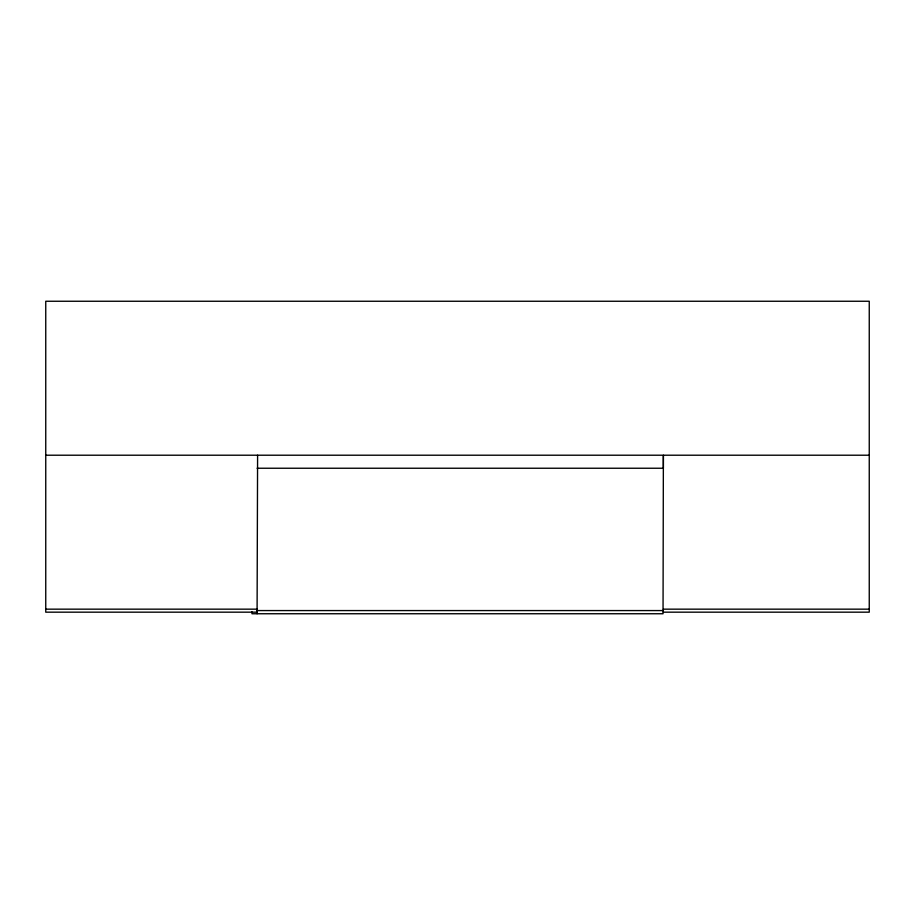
<?xml version="1.0" encoding="UTF-8"?>
<svg xmlns="http://www.w3.org/2000/svg" width="915" height="915" viewBox="0 0 915 915"><rect width="100%" height="100%" fill="white"/><g stroke="black" fill="none" stroke-linecap="round" stroke-linejoin="round"><path stroke-width="1.37" d="M257.081 613.748L257.595 455.213M45.75 455.213L869.25 455.213M257.081 468.24L663.375 468.24L663.375 455.213L663.043 613.748L251.957 613.748L251.957 611.792M45.75 609.161L257.344 609.161M663.375 609.161L869.25 609.161M257.081 610.568L663.043 610.568M257.344 612.169L45.75 612.169L45.75 301.252L869.25 301.252L869.25 612.169L663.375 612.169"/></g></svg>
